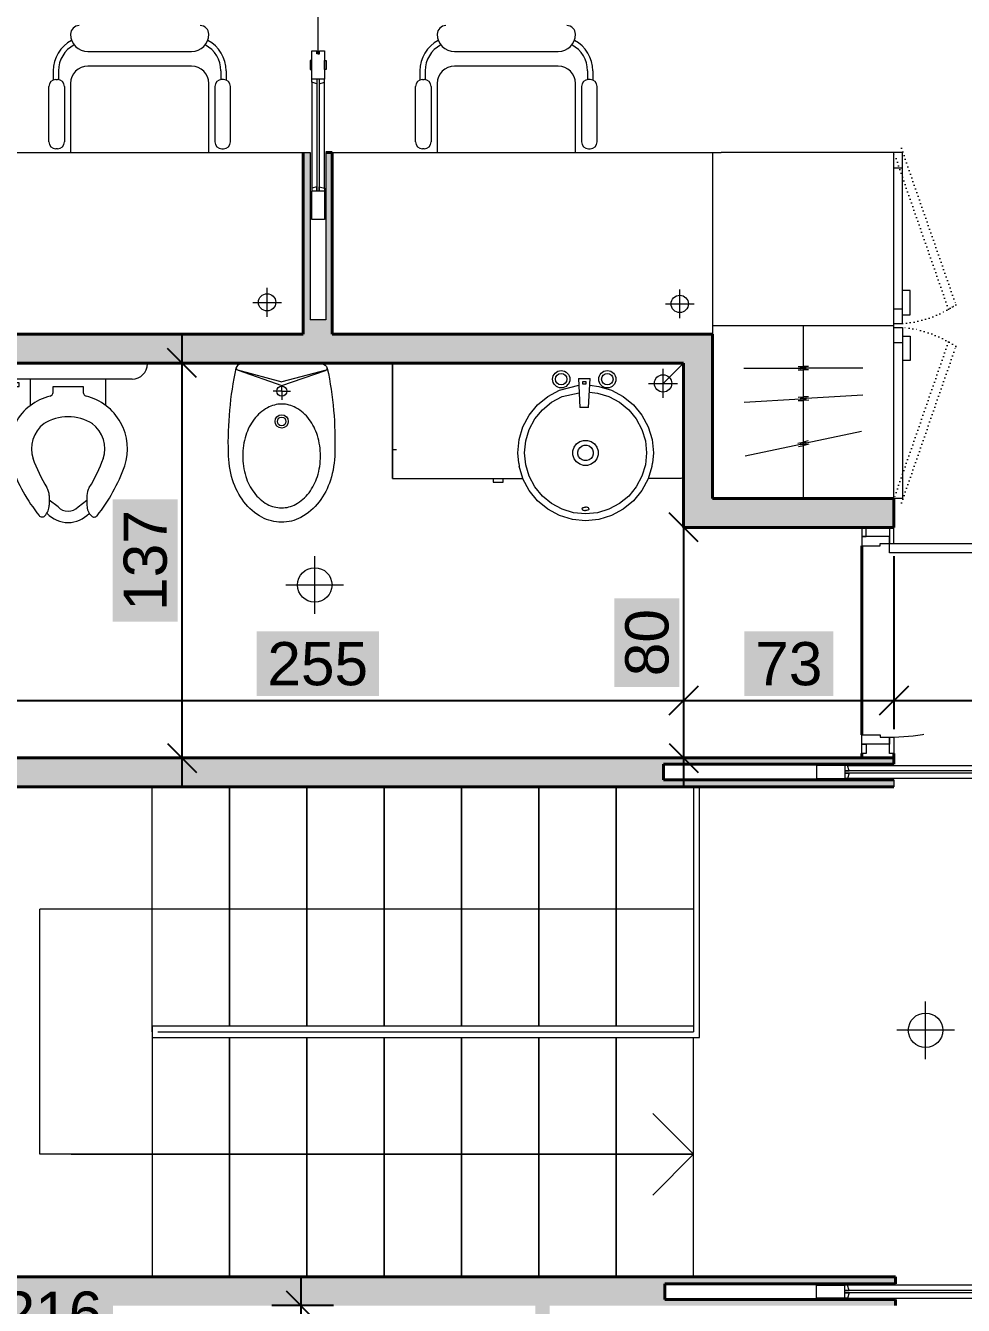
# Model space of a CAD drawing. Header units: inches. Extents: x 4350 to 28384, y -6772 to 993.
# Drawn here: x 24450.9 to 24776.4, y -3611.4 to -3167.4 of the extents above; entities that cross this region are included whole.
import ezdxf

# ---------------------------------------------------------------- set-up
doc = ezdxf.new("R2010")
doc.units = ezdxf.units.IN
doc.header["$MEASUREMENT"] = 0
for name, pattern in [('ACAD_ISO03W100', [30, 12, -18]), ('ACAD_ISO07W100', [3, 0, -3]), ('DOT2', [0.125, 0, -0.125]), ('TRATTEGGIATA2', [9.525, 6.35, -3.175])]:
    doc.linetypes.add(name, pattern=pattern)
for name, color, linetype, lineweight in [('ARREDAMENTO', 2, 'Continuous', 18), ('INFISSI', 4, 'Continuous', 18), ('MURATURA_section_wall', 7, 'Continuous', 40), ('QUOTE', 3, 'Continuous', 9)]:
    doc.layers.add(name, color=color, linetype=linetype, lineweight=lineweight)
doc.styles.add('ARCH', font='txt')
doc.styles.get("Standard").update_dxf_attribs({"font": 'arial.ttf'})
doc.dimstyles.new('ook', dxfattribs={"dimtxt": 15, "dimasz": 10, "dimexe": 10, "dimexo": 10, "dimgap": 5, "dimtad": 1, "dimtoh": 1, "dimdec": 0, "dimzin": 0, "dimdsep": 46, "dimtxsty": 'Standard', "dimblk": 'OBLIQUE', "dimcen": 0.09, "dimdle": 10, "dimadec": 0, "dimazin": 0, "dimtfac": 1, "dimtdec": 0, "dimtofl": 0, "dimtmove": 0, "dimatfit": 3, "dimldrblk": 'OBLIQUE', "dimfxl": 1, "dimtfill": 2, "dimtfillclr": 1, "dimtolj": 1, "dimtzin": 0, "dimarcsym": 0})

# ---------------------------------------------------------------- blocks, each defined once
blk = doc.blocks.new('15PTOI06')
for p, q in [((8, 8.5), (8, -8.5)), ((11.5, 5), (8, 5)), ((9, 2), (9.765178, 2)), ((9, -2), (9, 2)), ((23.431562, 2.5), (24.727861, 2.5)), ((24.931034, 1.327586), (24.062054, 2.5)), ((24.931034, -1.327586), (24.062054, -2.5)), ((9.765178, -2), (9, -2)), ((23.431562, -2.5), (24.690476, -2.5)), ((11.5, -5), (8, -5)), ((9, -6.5), (8.5, -6.5)), ((8.5, -6.5), (8.5, -8)), ((9, -8.5), (9, -6.5)), ((8.5, -8), (8, -8)), ((8, -8.5), (9, -8.5))]:
    blk.add_line(p, q)
for centre, radius, start, end in [((6, 8.5), 2, 0, 90), ((17.25, 0.65), 7.210062, 71.816347, 166.116636), ((12, -13.75), 22.534695, 51.265418, 70.559965), ((17.25, 0.65), 4.210062, 71.816347, 142.891702), ((12, -13.75), 19.534695, 57.937508, 70.559965), ((25.787408, 3.438228), 0.5, 314.939898, 51.265418), ((9.765178, 2.5), 0.5, 270, 346.116636), ((19.118098, 0), 6.118098, 147.797266, 212.202734), ((23.431562, 4.5), 2, 237.937508, 270), ((24.727861, 4.5), 2, 270, 314.939898), ((23.166667, 0), 3.833333, 313.602819, 46.397181), ((23.666667, 0), 1.833333, 313.602819, 46.397181), ((9.765178, -2.5), 0.5, 13.883364, 90), ((17.25, -0.65), 7.210062, 193.883364, 288.183653), ((17.25, -0.65), 4.210062, 217.108298, 288.183653), ((12, 13.75), 19.534695, 289.440035, 302.062492), ((23.431562, -4.5), 2, 90, 122.062492), ((24.690476, -4.5), 2, 44.162471, 90), ((25.766527, -3.454957), 0.5, 308.665009, 44.162471), ((12, 13.75), 22.534695, 289.440035, 308.665009), ((6, -8.5), 2, 270, 0)]:
    blk.add_arc(centre, radius, start, end)
at = {"style": 'ARCH'}
for tag, p, flags in [('ITEM', (0, -19.5), 3), ('ROOM_NUMBER', (0, -28.5), 1)]:
    blk.add_attdef(tag, p, '', height=6, dxfattribs=dict(at, flags=flags))
blk = doc.blocks.new('bidet')
at = {"layer": 'ARREDAMENTO'}
for p, q in [((18891.87, 11670.97), (18889.88, 11673.21)), ((18891.87, 11670.97), (18894.11, 11672.96)), ((18907.96, 11675.67), (18893.13, 11669.55)), ((18908.24, 11675.74), (18893.98, 11668.6)), ((18885.23, 11655.26), (18893.98, 11668.6)), ((18893.13, 11669.55), (18885.34, 11655.54)), ((18891.87, 11670.97), (18889.63, 11668.98)), ((18891.87, 11670.97), (18893.13, 11669.55))]:
    blk.add_line(p, q, dxfattribs=at)
for points in [[(18908.52, 11673.07), (18887.85, 11654.67, -0.353669), (18885.34, 11654.55, -0.060433), (18863.9, 11674.65, -0.07695), (18858.68, 11682.73, -0.086815), (18856.59, 11691.01, -0.105749), (18857.72, 11699.18, -0.125559), (18861.62, 11704.96, -0.125559), (18867.81, 11708.16, -0.105749), (18876.05, 11708.33, -0.086815), (18884.04, 11705.3, -0.07695), (18891.46, 11699.18, -0.060433), (18908.93, 11675.55, -0.353669)], [(18887, 11696.75, 0.075445), (18881.47, 11701.34, 0.085783), (18875.58, 11703.63, 0.10607), (18869.49, 11703.56, 0.126822), (18864.94, 11701.22, 0.126822), (18862.09, 11696.98, 0.10607), (18861.32, 11690.94, 0.085783), (18862.91, 11684.82, 0.075445), (18866.83, 11678.8, 0.075445), (18872.35, 11674.22, 0.085783), (18878.24, 11671.92, 0.10607), (18884.33, 11671.99, 0.126822), (18888.88, 11674.33, 0.126822), (18891.73, 11678.58, 0.10607), (18892.5, 11684.62, 0.085783), (18890.91, 11690.74, 0.075445)]]:
    blk.add_lwpolyline(points, format="xyb", close=True, dxfattribs=at)
for centre, radius in [((18884.89, 11678.81), 2.3), ((18884.89, 11678.81), 1.5), ((18891.87, 11670.97), 1.75)]:
    blk.add_circle(centre, radius, dxfattribs=at)
for centre, start, end in [((18908.34, 11674.75), 53.2036, 112.5022), ((18886.21, 11655.05), 150.8397, 210.1383)]:
    blk.add_arc(centre, 1, start, end, dxfattribs=at)
at = {"layer": 'ARREDAMENTO', "flags": 9}
blk.add_attdef('COPYRIGHT', (18899.52, 11662.38), '', height=0.0001, rotation=131.6709, dxfattribs=at)
blk = doc.blocks.new('_Oblique')
at = {"color": 0, "linetype": 'ByBlock', "lineweight": -2}
blk.add_line((-0.5, -0.5), (0.5, 0.5), dxfattribs=at)
blk = doc.blocks.new('*D59')
at = {"layer": 'Defpoints', "color": 0, "transparency": 16777216}
for p in [(24505.14, -3284.47), (24505.14, -3421.47), (24505.14, -3421.47)]:
    blk.add_point(p, dxfattribs=at)
at = {"layer": 'QUOTE', "color": 0, "lineweight": -2, "transparency": 16777216}
blk.add_line((24505.14, -3274.47), (24505.14, -3431.47), dxfattribs=at)
at = {"layer": 'QUOTE', "color": 0, "lineweight": -2, "transparency": 16777216, "xscale": 10, "yscale": 10, "zscale": 10}
for p, rotation in [((24505.14, -3284.47), 90), ((24505.14, -3421.47), 270)]:
    blk.add_blockref('_Oblique', p, dxfattribs=dict(at, rotation=rotation))
at = {"layer": 'QUOTE', "color": 0, "transparency": 16777216, "insert": (24492.48, -3352.97), "char_height": 15, "attachment_point": 5, "rotation": 90, "bg_fill": 1, "box_fill_scale": 1.25, "bg_fill_color": 1, "bg_fill_transparency": 0}
blk.add_mtext('\\A1;137', dxfattribs=at)
blk = doc.blocks.new('*D60')
at = {"layer": 'Defpoints', "color": 0, "transparency": 16777216}
for p in [(24679.25, -3341.47), (24679.25, -3421.47), (24679.25, -3421.47)]:
    blk.add_point(p, dxfattribs=at)
at = {"layer": 'QUOTE', "color": 0, "lineweight": -2, "transparency": 16777216}
for p, q in [((24679.25, -3331.47), (24679.25, -3431.47)), ((24689.25, -3341.47), (24689.25, -3341.47)), ((24689.25, -3421.47), (24689.25, -3421.47))]:
    blk.add_line(p, q, dxfattribs=at)
at = {"layer": 'QUOTE', "color": 0, "lineweight": -2, "transparency": 16777216, "xscale": 10, "yscale": 10, "zscale": 10}
for p, rotation in [((24679.25, -3341.47), 90), ((24679.25, -3421.47), 270)]:
    blk.add_blockref('_Oblique', p, dxfattribs=dict(at, rotation=rotation))
at = {"layer": 'QUOTE', "color": 0, "transparency": 16777216, "insert": (24666.59, -3381.47), "char_height": 15, "attachment_point": 5, "rotation": 90, "bg_fill": 1, "box_fill_scale": 1.25, "bg_fill_color": 1, "bg_fill_transparency": 0}
blk.add_mtext('\\A1;80', dxfattribs=at)
blk = doc.blocks.new('*D61')
at = {"layer": 'Defpoints', "color": 0, "transparency": 16777216}
for p in [(24679.25, -3336.47), (24425.25, -3341.47), (24679.25, -3401.53)]:
    blk.add_point(p, dxfattribs=at)
at = {"layer": 'QUOTE', "color": 0, "lineweight": -2, "transparency": 16777216}
for p, q in [((24679.25, -3346.47), (24679.25, -3411.53)), ((24425.25, -3351.47), (24425.25, -3411.53)), ((24415.25, -3401.53), (24689.25, -3401.53))]:
    blk.add_line(p, q, dxfattribs=at)
at = {"layer": 'QUOTE', "color": 0, "lineweight": -2, "transparency": 16777216, "xscale": 10, "yscale": 10, "zscale": 10, "rotation": 180}
blk.add_blockref('_Oblique', (24425.25, -3401.53), dxfattribs=at)
at = {"layer": 'QUOTE', "color": 0, "lineweight": -2, "transparency": 16777216, "xscale": 10, "yscale": 10, "zscale": 10}
blk.add_blockref('_Oblique', (24679.25, -3401.53), dxfattribs=at)
at = {"layer": 'QUOTE', "color": 0, "transparency": 16777216, "insert": (24552.25, -3388.87), "char_height": 15, "attachment_point": 5, "bg_fill": 1, "box_fill_scale": 1.25, "bg_fill_color": 1, "bg_fill_transparency": 0}
blk.add_mtext('\\A1;255', dxfattribs=at)
blk = doc.blocks.new('*D44')
at = {"layer": 'Defpoints', "color": 0, "transparency": 16777216}
for p in [(24752.25, -3341.47), (24679.25, -3401.53), (24752.25, -3401.53)]:
    blk.add_point(p, dxfattribs=at)
at = {"layer": 'QUOTE', "color": 0, "lineweight": -2, "transparency": 16777216}
for p, q in [((24752.25, -3351.47), (24752.25, -3411.53)), ((24669.25, -3401.53), (24762.25, -3401.53))]:
    blk.add_line(p, q, dxfattribs=at)
at = {"layer": 'QUOTE', "color": 0, "lineweight": -2, "transparency": 16777216, "xscale": 10, "yscale": 10, "zscale": 10, "rotation": 180}
blk.add_blockref('_Oblique', (24679.25, -3401.53), dxfattribs=at)
at = {"layer": 'QUOTE', "color": 0, "lineweight": -2, "transparency": 16777216, "xscale": 10, "yscale": 10, "zscale": 10}
blk.add_blockref('_Oblique', (24752.25, -3401.53), dxfattribs=at)
at = {"layer": 'QUOTE', "color": 0, "transparency": 16777216, "insert": (24715.75, -3388.87), "char_height": 15, "attachment_point": 5, "bg_fill": 1, "box_fill_scale": 1.25, "bg_fill_color": 1, "bg_fill_transparency": 0}
blk.add_mtext('\\A1;73', dxfattribs=at)
blk = doc.blocks.new('*D46')
at = {"layer": 'Defpoints', "color": 0, "transparency": 16777216}
for p in [(24852.76, -3080.71), (24752.25, -3401.53), (24852.76, -3401.53)]:
    blk.add_point(p, dxfattribs=at)
at = {"layer": 'QUOTE', "color": 0, "lineweight": -2, "transparency": 16777216}
for p, q in [((24852.76, -3090.71), (24852.76, -3411.53)), ((24742.25, -3401.53), (24862.76, -3401.53))]:
    blk.add_line(p, q, dxfattribs=at)
at = {"layer": 'QUOTE', "color": 0, "lineweight": -2, "transparency": 16777216, "xscale": 10, "yscale": 10, "zscale": 10, "rotation": 180}
blk.add_blockref('_Oblique', (24752.25, -3401.53), dxfattribs=at)
at = {"layer": 'QUOTE', "color": 0, "lineweight": -2, "transparency": 16777216, "xscale": 10, "yscale": 10, "zscale": 10}
blk.add_blockref('_Oblique', (24852.76, -3401.53), dxfattribs=at)
at = {"layer": 'QUOTE', "color": 0, "transparency": 16777216, "insert": (24802.51, -3388.87), "char_height": 15, "attachment_point": 5, "bg_fill": 1, "box_fill_scale": 1.25, "bg_fill_color": 1, "bg_fill_transparency": 0}
blk.add_mtext('\\A1;100', dxfattribs=at)
blk = doc.blocks.new('*D66')
at = {"layer": 'Defpoints', "color": 0, "transparency": 16777216}
for p in [(24567.76, -3611.47), (24546.36, -3952), (24567.76, -3952)]:
    blk.add_point(p, dxfattribs=at)
at = {"layer": 'QUOTE', "color": 0, "lineweight": -2, "transparency": 16777216}
for p, q in [((24546.36, -3601.47), (24546.36, -3962)), ((24557.76, -3611.47), (24536.36, -3611.47)), ((24557.76, -3952), (24536.36, -3952))]:
    blk.add_line(p, q, dxfattribs=at)
at = {"layer": 'QUOTE', "color": 0, "lineweight": -2, "transparency": 16777216, "xscale": 10, "yscale": 10, "zscale": 10}
for p, rotation in [((24546.36, -3611.47), 90), ((24546.36, -3952), 270)]:
    blk.add_blockref('_Oblique', p, dxfattribs=dict(at, rotation=rotation))
at = {"layer": 'QUOTE', "color": 0, "transparency": 16777216, "insert": (24533.69, -3781.74), "char_height": 15, "attachment_point": 5, "rotation": 90, "bg_fill": 1, "box_fill_scale": 1.25, "bg_fill_color": 1, "bg_fill_transparency": 0}
blk.add_mtext('\\A1;341', dxfattribs=at)
blk = doc.blocks.new('*D67')
at = {"layer": 'Defpoints', "color": 0, "transparency": 16777216}
for p in [(24352.25, -3611.47), (24567.76, -3611.47), (24352.25, -3626.85)]:
    blk.add_point(p, dxfattribs=at)
at = {"layer": 'QUOTE', "color": 0, "lineweight": -2, "transparency": 16777216}
for p, q in [((24352.25, -3621.47), (24352.25, -3636.85)), ((24567.76, -3621.47), (24567.76, -3636.85)), ((24577.76, -3626.85), (24342.25, -3626.85))]:
    blk.add_line(p, q, dxfattribs=at)
at = {"layer": 'QUOTE', "color": 0, "lineweight": -2, "transparency": 16777216, "xscale": 10, "yscale": 10, "zscale": 10, "rotation": 180}
blk.add_blockref('_Oblique', (24352.25, -3626.85), dxfattribs=at)
at = {"layer": 'QUOTE', "color": 0, "lineweight": -2, "transparency": 16777216, "xscale": 10, "yscale": 10, "zscale": 10}
blk.add_blockref('_Oblique', (24567.76, -3626.85), dxfattribs=at)
at = {"layer": 'QUOTE', "color": 0, "transparency": 16777216, "insert": (24460.01, -3614.19), "char_height": 15, "attachment_point": 5, "bg_fill": 1, "box_fill_scale": 1.25, "bg_fill_color": 1, "bg_fill_transparency": 0}
blk.add_mtext('\\A1;216', dxfattribs=at)

msp = doc.modelspace()

# ---------------------------------------------------------------- hatches: boundary and pattern name
at = {"layer": 'MURATURA_section_wall'}
h = msp.add_hatch(color=256, dxfattribs=at)
h.dxf.hatch_style = 1
h.paths.add_polyline_path([(24425.25, -3284.47), (24679.25, -3284.47), (24679.25, -3331.47), (24679.25, -3341.47), (24752.25, -3341.47), (24752.25, -3331.47), (24689.25, -3331.47), (24689.25, -3274.47), (24571.98, -3274.47), (24557.25, -3274.47), (24557.25, -3211.47), (24555.06, -3211.47), (24555.06, -3269.45), (24549.59, -3269.45), (24549.59, -3211.47), (24547.25, -3211.47), (24547.25, -3274.47), (24415.25, -3274.47), (24415.25, -3331.47), (24412.25, -3331.47), (24355.25, -3331.47), (24352.25, -3331.47), (24352.25, -3341.47), (24415.25, -3341.47), (24425.25, -3341.47)])
h = msp.add_hatch(color=256, dxfattribs=at)
h.dxf.hatch_style = 1
h.paths.add_polyline_path([(24752.25, -3429.08), (24672.25, -3429.08), (24672.25, -3423.6), (24752.25, -3423.6), (24752.25, -3421.47), (24352.25, -3421.47), (24352.25, -3423.6), (24432.25, -3423.6), (24432.25, -3429.08), (24352.25, -3429.08), (24352.25, -3431.47), (24431.74, -3431.47), (24752.25, -3431.47)])
h = msp.add_hatch(color=256, dxfattribs=at)
h.dxf.hatch_style = 1
h.paths.add_polyline_path([(24672.76, -3603.86), (24752.76, -3603.86), (24752.76, -3601.47), (24672.76, -3601.47), (24631.01, -3601.47), (24629, -3601.47), (24572.76, -3601.47), (24567.76, -3601.47), (24352.25, -3601.47), (24352.25, -3603.86), (24432.25, -3603.86), (24432.25, -3609.33), (24352.25, -3609.33), (24352.25, -3611.47), (24627.76, -3611.47), (24627.76, -3952), (24632.76, -3952), (24632.76, -3611.47), (24752.76, -3611.47), (24752.76, -3609.33), (24672.76, -3609.33)])

# ---------------------------------------------------------------- linework, layer by layer
at = {"layer": 'ARREDAMENTO'}
for p, q in [((24514.46, -3170.4), (24514.46, -3170.4)), ((24641.72, -3170.4), (24641.72, -3170.4)), ((24472.46, -3176.4), (24508.46, -3176.4)), ((24599.72, -3176.4), (24635.72, -3176.4)), ((24460.46, -3183.13), (24460.46, -3186.3)), ((24462.26, -3183.13), (24462.26, -3186.16)), ((24508.46, -3181.47), (24472.46, -3181.47)), ((24518.66, -3183.13), (24518.66, -3186.16)), ((24520.46, -3183.13), (24520.46, -3186.3)), ((24587.72, -3183.13), (24587.72, -3186.3)), ((24589.52, -3183.13), (24589.52, -3186.16)), ((24635.72, -3181.47), (24599.72, -3181.47)), ((24645.92, -3183.13), (24645.92, -3186.16)), ((24647.72, -3183.13), (24647.72, -3186.3)), ((24461.34, -3186.13), (24461.94, -3186.13)), ((24466.46, -3187.47), (24466.46, -3211.47)), ((24514.46, -3211.47), (24514.46, -3187.47)), ((24519.58, -3186.13), (24518.98, -3186.13)), ((24588.6, -3186.13), (24589.2, -3186.13)), ((24593.72, -3187.47), (24593.72, -3211.47)), ((24641.72, -3211.47), (24641.72, -3187.47)), ((24646.83, -3186.13), (24646.23, -3186.13)), ((24458.94, -3207.73), (24458.94, -3188.53)), ((24464.34, -3188.53), (24464.34, -3207.73)), ((24516.58, -3188.53), (24516.58, -3207.73)), ((24521.98, -3207.73), (24521.98, -3188.53)), ((24586.2, -3207.73), (24586.2, -3188.53)), ((24591.6, -3188.53), (24591.6, -3207.73)), ((24643.83, -3188.53), (24643.83, -3207.73)), ((24649.23, -3207.73), (24649.23, -3188.53)), ((24412.25, -3211.47), (24547.25, -3211.47)), ((24461.94, -3210.13), (24461.34, -3210.13)), ((24518.98, -3210.13), (24519.58, -3210.13)), ((24557.25, -3211.47), (24692.25, -3211.47)), ((24589.2, -3210.13), (24588.6, -3210.13)), ((24646.23, -3210.13), (24646.83, -3210.13)), ((24689.25, -3211.47), (24689.25, -3331.47)), ((24752.25, -3211.47), (24692.25, -3211.47)), ((24752.25, -3331.47), (24752.25, -3211.47)), ((24752.25, -3331.47), (24752.25, -3211.47)), ((24755.25, -3211.47), (24752.25, -3211.47)), ((24755.23, -3270.77), (24755.25, -3211.47)), ((24752.25, -3216.71), (24755.25, -3216.71)), ((24534.69, -3268.41), (24534.69, -3258.41)), ((24677.91, -3268.94), (24677.91, -3258.94)), ((24757.92, -3259.33), (24755.24, -3259.33)), ((24757.92, -3267.79), (24757.92, -3259.33)), ((24529.69, -3263.41), (24537.69, -3263.41)), ((24537.69, -3263.41), (24539.69, -3263.41)), ((24672.91, -3263.94), (24680.91, -3263.94)), ((24680.91, -3263.94), (24682.91, -3263.94)), ((24752.23, -3265.61), (24755.23, -3265.61)), ((24689.25, -3271.47), (24752.25, -3271.47)), ((24720.75, -3271.47), (24720.75, -3331.47)), ((24752.23, -3270.77), (24755.23, -3270.77)), ((24752.23, -3272.16), (24755.23, -3272.16)), ((24755.23, -3267.79), (24757.92, -3267.79)), ((24755.23, -3272.16), (24755.25, -3331.47)), ((24755.23, -3275.15), (24757.92, -3275.14)), ((24757.92, -3275.14), (24757.92, -3283.6)), ((24752.23, -3277.32), (24755.23, -3277.32)), ((24578.22, -3324.47), (24578.22, -3284.47)), ((24578.22, -3313.31), (24578.22, -3284.47)), ((24578.22, -3284.47), (24578.22, -3324.47)), ((24672.11, -3291.53), (24679.25, -3284.47)), ((24757.92, -3283.6), (24755.24, -3283.6)), ((24642.76, -3289.84), (24646.76, -3289.84)), ((24642.76, -3289.84), (24643.26, -3299.84)), ((24646.26, -3299.84), (24646.76, -3289.84)), ((24672.11, -3296.53), (24672.11, -3286.53)), ((24700.17, -3286.22), (24719.78, -3286.22)), ((24718.99, -3285.64), (24720.81, -3285.64)), ((24718.99, -3286.81), (24720.81, -3286.81)), ((24720.81, -3286.03), (24719.98, -3286.03)), ((24720.81, -3286.42), (24719.98, -3286.42)), ((24722.63, -3285.64), (24720.81, -3285.64)), ((24720.81, -3286.03), (24721.64, -3286.03)), ((24720.81, -3286.42), (24721.64, -3286.42)), ((24722.63, -3286.81), (24720.81, -3286.81)), ((24741.44, -3286.22), (24721.83, -3286.22)), ((24632.14, -3296.08), (24636.2, -3293.91)), ((24636.2, -3293.91), (24642.88, -3292.18)), ((24646.65, -3292.19), (24649.8, -3292.57)), ((24649.8, -3292.57), (24654.21, -3293.91)), ((24654.21, -3293.91), (24658.28, -3296.08)), ((24667.11, -3291.53), (24675.11, -3291.53)), ((24675.11, -3291.53), (24677.11, -3291.53)), ((24628.57, -3299.01), (24632.14, -3296.08)), ((24630.23, -3300.67), (24633.44, -3298.04)), ((24633.44, -3298.04), (24637.1, -3296.08)), ((24637.1, -3296.08), (24643.01, -3294.78)), ((24646.53, -3294.53), (24649.34, -3294.87)), ((24649.34, -3294.87), (24653.31, -3296.08)), ((24653.31, -3296.08), (24656.97, -3298.04)), ((24656.97, -3298.04), (24660.18, -3300.67)), ((24658.28, -3296.08), (24661.85, -3299.01)), ((24700.21, -3297.99), (24719.79, -3296.89)), ((24718.96, -3296.35), (24720.77, -3296.25)), ((24719.02, -3297.52), (24720.84, -3297.42)), ((24720.8, -3296.64), (24719.97, -3296.69)), ((24720.82, -3297.03), (24719.99, -3297.07)), ((24722.59, -3296.14), (24720.77, -3296.25)), ((24720.8, -3296.64), (24721.62, -3296.59)), ((24720.82, -3297.03), (24721.65, -3296.98)), ((24722.66, -3297.32), (24720.84, -3297.42)), ((24741.41, -3295.67), (24721.83, -3296.78)), ((24623.47, -3306.64), (24625.64, -3302.57)), ((24625.64, -3302.57), (24628.57, -3299.01)), ((24627.6, -3303.88), (24630.23, -3300.67)), ((24646.26, -3299.84), (24643.26, -3299.84)), ((24660.18, -3300.67), (24662.81, -3303.88)), ((24661.85, -3299.01), (24664.77, -3302.57)), ((24664.77, -3302.57), (24666.95, -3306.64)), ((24622.13, -3311.05), (24623.47, -3306.64)), ((24624.44, -3311.51), (24625.64, -3307.54)), ((24625.64, -3307.54), (24627.6, -3303.88)), ((24662.81, -3303.88), (24664.77, -3307.54)), ((24664.77, -3307.54), (24665.98, -3311.51)), ((24666.95, -3306.64), (24668.28, -3311.05)), ((24621.68, -3315.64), (24622.13, -3311.05)), ((24624.03, -3315.64), (24624.44, -3311.51)), ((24642.09, -3312.52), (24643.2, -3311.71)), ((24643.2, -3311.71), (24644.52, -3311.29)), ((24644.52, -3311.29), (24645.9, -3311.29)), ((24645.9, -3311.29), (24647.21, -3311.71)), ((24647.21, -3311.71), (24648.33, -3312.52)), ((24665.98, -3311.51), (24666.38, -3315.64)), ((24668.28, -3311.05), (24668.74, -3315.64)), ((24718.91, -3312.25), (24720.69, -3311.87)), ((24722.47, -3311.5), (24720.69, -3311.87)), ((24720.77, -3312.26), (24721.58, -3312.09)), ((24740.99, -3308.19), (24721.81, -3312.24)), ((24578.55, -3314.47), (24579.55, -3314.47)), ((24622.03, -3319.17), (24621.68, -3315.64)), ((24624.44, -3319.78), (24624.03, -3315.64)), ((24640.85, -3314.95), (24641.28, -3313.64)), ((24640.85, -3316.33), (24640.85, -3314.95)), ((24641.28, -3317.65), (24640.85, -3316.33)), ((24641.28, -3313.64), (24642.09, -3312.52)), ((24642.53, -3315.22), (24642.8, -3314.42)), ((24642.53, -3316.07), (24642.53, -3315.22)), ((24642.8, -3316.87), (24642.53, -3316.07)), ((24642.8, -3314.42), (24643.29, -3313.73)), ((24643.29, -3313.73), (24643.98, -3313.23)), ((24643.98, -3313.23), (24644.78, -3312.97)), ((24644.78, -3312.97), (24645.63, -3312.97)), ((24645.63, -3312.97), (24646.44, -3313.23)), ((24646.44, -3313.23), (24647.12, -3313.73)), ((24647.12, -3313.73), (24647.62, -3314.42)), ((24647.62, -3314.42), (24647.88, -3315.22)), ((24647.88, -3316.07), (24647.62, -3316.87)), ((24647.88, -3315.22), (24647.88, -3316.07)), ((24648.33, -3312.52), (24649.14, -3313.64)), ((24649.14, -3313.64), (24649.56, -3314.95)), ((24649.56, -3316.33), (24649.14, -3317.65)), ((24649.56, -3314.95), (24649.56, -3316.33)), ((24666.38, -3315.64), (24665.98, -3319.78)), ((24668.74, -3315.64), (24668.39, -3319.17)), ((24700.62, -3316.71), (24719.81, -3312.66)), ((24719.15, -3313.4), (24720.93, -3313.02)), ((24720.77, -3312.26), (24719.96, -3312.43)), ((24720.85, -3312.64), (24720.04, -3312.81)), ((24720.85, -3312.64), (24721.66, -3312.47)), ((24722.71, -3312.65), (24720.93, -3313.02)), ((24622.03, -3319.17), (24622.03, -3319.17)), ((24622.03, -3319.17), (24622.13, -3320.23)), ((24623.41, -3324.47), (24622.13, -3320.23)), ((24625.64, -3323.75), (24624.44, -3319.78)), ((24642.09, -3318.76), (24641.28, -3317.65)), ((24643.2, -3319.57), (24642.09, -3318.76)), ((24643.29, -3317.56), (24642.8, -3316.87)), ((24644.52, -3320), (24643.2, -3319.57)), ((24643.98, -3318.05), (24643.29, -3317.56)), ((24644.78, -3318.32), (24643.98, -3318.05)), ((24645.9, -3320), (24644.52, -3320)), ((24645.63, -3318.32), (24644.78, -3318.32)), ((24646.44, -3318.05), (24645.63, -3318.32)), ((24647.21, -3319.57), (24645.9, -3320)), ((24647.12, -3317.56), (24646.44, -3318.05)), ((24647.62, -3316.87), (24647.12, -3317.56)), ((24648.33, -3318.76), (24647.21, -3319.57)), ((24649.14, -3317.65), (24648.33, -3318.76)), ((24665.98, -3319.78), (24664.77, -3323.75)), ((24667, -3324.47), (24668.28, -3320.23)), ((24668.28, -3320.23), (24668.39, -3319.17)), ((24578.22, -3324.47), (24623.41, -3324.47)), ((24578.22, -3324.47), (24623.41, -3324.47)), ((24583.08, -3324.47), (24623.41, -3324.47)), ((24613.1, -3324.47), (24613.1, -3325.76)), ((24616.63, -3325.76), (24616.63, -3324.47)), ((24623.47, -3324.65), (24623.41, -3324.47)), ((24625.64, -3328.72), (24623.47, -3324.65)), ((24627.6, -3327.41), (24625.64, -3323.75)), ((24664.77, -3323.75), (24662.81, -3327.41)), ((24666.95, -3324.65), (24664.77, -3328.72)), ((24678.23, -3324.47), (24667, -3324.47)), ((24677, -3324.47), (24676.95, -3324.65)), ((24678.63, -3324.36), (24678.23, -3324.47)), ((24678.96, -3324.06), (24678.63, -3324.36)), ((24679.18, -3323.59), (24678.96, -3324.06)), ((24679.25, -3323.06), (24679.18, -3323.59)), ((24613.1, -3325.76), (24616.63, -3325.76)), ((24628.57, -3332.28), (24625.64, -3328.72)), ((24630.23, -3330.62), (24627.6, -3327.41)), ((24662.81, -3327.41), (24660.18, -3330.62)), ((24664.77, -3328.72), (24661.85, -3332.28)), ((24632.14, -3335.21), (24628.57, -3332.28)), ((24633.44, -3333.25), (24630.23, -3330.62)), ((24637.1, -3335.21), (24633.44, -3333.25)), ((24656.97, -3333.25), (24653.31, -3335.21)), ((24660.18, -3330.62), (24656.97, -3333.25)), ((24661.85, -3332.28), (24658.28, -3335.21)), ((24636.2, -3337.38), (24632.14, -3335.21)), ((24640.62, -3338.72), (24636.2, -3337.38)), ((24641.08, -3336.41), (24637.1, -3335.21)), ((24645.21, -3339.17), (24640.62, -3338.72)), ((24645.21, -3336.82), (24641.08, -3336.41)), ((24644.03, -3335.06), (24644.08, -3334.88)), ((24644.03, -3335.06), (24644.08, -3335.23)), ((24644.08, -3334.88), (24644.2, -3334.75)), ((24644.08, -3335.23), (24644.2, -3335.36)), ((24644.2, -3334.75), (24644.38, -3334.64)), ((24644.2, -3335.36), (24644.38, -3335.47)), ((24644.38, -3334.64), (24644.58, -3334.56)), ((24644.38, -3335.47), (24644.58, -3335.55)), ((24644.58, -3334.56), (24644.84, -3334.5)), ((24644.58, -3335.55), (24644.84, -3335.61)), ((24644.84, -3334.5), (24645.21, -3334.47)), ((24644.84, -3335.61), (24645.21, -3335.64)), ((24645.57, -3334.5), (24645.21, -3334.47)), ((24645.57, -3335.61), (24645.21, -3335.64)), ((24649.34, -3336.41), (24645.21, -3336.82)), ((24649.8, -3338.72), (24645.21, -3339.17)), ((24645.83, -3334.56), (24645.57, -3334.5)), ((24645.83, -3335.55), (24645.57, -3335.61)), ((24646.04, -3334.64), (24645.83, -3334.56)), ((24646.04, -3335.47), (24645.83, -3335.55)), ((24646.21, -3334.75), (24646.04, -3334.64)), ((24646.21, -3335.36), (24646.04, -3335.47)), ((24646.33, -3334.88), (24646.21, -3334.75)), ((24646.33, -3335.23), (24646.21, -3335.36)), ((24646.38, -3335.06), (24646.33, -3334.88)), ((24646.38, -3335.06), (24646.33, -3335.23)), ((24653.31, -3335.21), (24649.34, -3336.41)), ((24654.21, -3337.38), (24649.8, -3338.72)), ((24658.28, -3335.21), (24654.21, -3337.38)), ((24551.21, -3371.46), (24551.21, -3351.46)), ((24541.21, -3361.46), (24557.21, -3361.46)), ((24557.21, -3361.46), (24561.21, -3361.46)), ((24763.23, -3525.96), (24763.23, -3505.96)), ((24757.23, -3515.96), (24753.23, -3515.96)), ((24773.23, -3515.96), (24757.23, -3515.96)), ((24752.76, -3601.47), (24744.26, -3601.47))]:
    msp.add_line(p, q, dxfattribs=at)
at = {"layer": 'ARREDAMENTO', "linetype": 'ACAD_ISO07W100'}
for p, q in [((24754.85, -3209.97), (24752.25, -3211.47)), ((24755.25, -3331.47), (24752.57, -3330.53))]:
    msp.add_line(p, q, dxfattribs=at)
at = {"layer": 'ARREDAMENTO', "linetype": 'DOT2', "ltscale": 10}
for p, q in [((24754.85, -3209.97), (24773.77, -3264.33)), ((24771.17, -3265.83), (24752.25, -3211.47)), ((24773.77, -3264.33), (24771.17, -3265.83)), ((24771.17, -3277.11), (24752.25, -3331.47)), ((24754.85, -3332.97), (24773.77, -3278.61)), ((24773.77, -3278.61), (24771.17, -3277.11))]:
    msp.add_line(p, q, dxfattribs=at)
at = {"layer": 'ARREDAMENTO', "linetype": 'ByBlock'}
msp.add_line((24755.25, -3331.47), (24752.25, -3331.47), dxfattribs=at)
at = {"layer": 'ARREDAMENTO'}
msp.add_lwpolyline([(24644.26, -3291.84), (24644.26, -3290.84), (24645.26, -3290.84), (24645.26, -3291.84)], close=True, dxfattribs=at)
for centre, radius in [((24534.69, -3263.41), 3), ((24677.91, -3263.94), 3), ((24636.76, -3290.08), 3), ((24636.76, -3290.08), 2), ((24652.76, -3290.08), 3), ((24652.76, -3290.08), 2), ((24672.11, -3291.53), 3), ((24551.21, -3361.46), 6), ((24763.23, -3515.96), 6)]:
    msp.add_circle(centre, radius, dxfattribs=at)
for centre, radius, start, end in [((24469.46, -3170.4), 3, 90, 180), ((24511.46, -3170.4), 3, 0, 90), ((24596.72, -3170.4), 3, 90, 180), ((24638.72, -3170.4), 3, 0, 90), ((24472.46, -3183.13), 12, 117.8806, 180), ((24472.46, -3183.13), 10.2, 117.6195, 180), ((24472.46, -3170.4), 6, 180, 270), ((24508.46, -3170.4), 6, 270, 0), ((24508.46, -3183.13), 10.2, 0, 62.3805), ((24508.46, -3183.13), 12, 0, 62.1194), ((24599.72, -3183.13), 12, 117.8806, 180), ((24599.72, -3183.13), 10.2, 117.6195, 180), ((24599.72, -3170.4), 6, 180, 270), ((24635.72, -3170.4), 6, 270, 0), ((24635.72, -3183.13), 10.2, 0, 62.3805), ((24635.72, -3183.13), 12, 0, 62.1194), ((24472.46, -3187.47), 6, 90, 180), ((24508.46, -3187.47), 6, 0, 90), ((24599.72, -3187.47), 6, 90, 180), ((24635.72, -3187.47), 6, 0, 90), ((24461.34, -3188.53), 2.4, 90, 180), ((24461.94, -3188.53), 2.4, 0, 90), ((24518.98, -3188.53), 2.4, 90, 180), ((24519.58, -3188.53), 2.4, 0, 90), ((24588.6, -3188.53), 2.4, 90, 180), ((24589.2, -3188.53), 2.4, 0, 90), ((24646.23, -3188.53), 2.4, 90, 180), ((24646.83, -3188.53), 2.4, 0, 90), ((24461.34, -3207.73), 2.4, 180, 270), ((24461.94, -3207.73), 2.4, 270, 0), ((24518.98, -3207.73), 2.4, 180, 270), ((24519.58, -3207.73), 2.4, 270, 0), ((24588.6, -3207.73), 2.4, 180, 270), ((24589.2, -3207.73), 2.4, 270, 0), ((24646.23, -3207.73), 2.4, 180, 270), ((24646.83, -3207.73), 2.4, 270, 0), ((24719.98, -3286.22), 0.194, 90, 270), ((24720.81, -3286.22), 0.238, 54.8323, 125.1677), ((24720.81, -3286.22), 0.238, 234.8323, 305.1677), ((24721.64, -3286.22), 0.194, 270, 90), ((24719.98, -3296.88), 0.194, 93.2279, 273.2279), ((24720.81, -3296.83), 0.238, 58.0603, 128.3956), ((24720.81, -3296.83), 0.238, 238.0603, 308.3956), ((24721.63, -3296.79), 0.194, 273.2279, 93.2279), ((24721.62, -3312.28), 0.194, 281.919, 101.919), ((24720, -3312.62), 0.194, 101.919, 281.919), ((24720.81, -3312.45), 0.238, 66.7513, 137.0867), ((24720.81, -3312.45), 0.238, 246.7513, 317.0867)]:
    msp.add_arc(centre, radius, start, end, dxfattribs=at)
at = {"layer": 'ARREDAMENTO', "linetype": 'DOT2', "ltscale": 10}
for centre, start, end in [((24752.25, -3233.01), 274.5136, 304.5136), ((24752.25, -3309.93), 55.4864, 85.4864)]:
    msp.add_arc(centre, 37.88, start, end, dxfattribs=at)
at = {"layer": 'INFISSI', "linetype": 'TRATTEGGIATA2', "ltscale": 2}
msp.add_line((24552.39, -3177.17), (24552.39, -3108.79), dxfattribs=at)
at = {"layer": 'INFISSI'}
for p, q in [((24551.89, -3177.17), (24551.89, -3176.17)), ((24552.39, -3177.17), (24551.89, -3177.17)), ((24552.39, -3177.17), (24552.89, -3177.17)), ((24552.89, -3177.17), (24552.89, -3176.17)), ((24554.63, -3185.98), (24550.15, -3185.98)), ((24550.15, -3187), (24550.15, -3223.85)), ((24552, -3185.98), (24552, -3224.87)), ((24552.78, -3185.98), (24552.78, -3224.87)), ((24554.63, -3223.85), (24554.63, -3187)), ((24547.25, -3211.47), (24549.59, -3211.47)), ((24554.63, -3224.87), (24550.15, -3224.87)), ((24750.65, -3344.67), (24742.65, -3344.67)), ((24750.65, -3416.67), (24742.65, -3416.67)), ((24735.16, -3424.1), (24735.16, -3428.58)), ((24790.44, -3425.95), (24735.16, -3425.95)), ((24790.44, -3426.73), (24735.16, -3426.73)), ((24736.18, -3424.1), (24789.42, -3424.1)), ((24494.74, -3431.47), (24414.74, -3431.47)), ((24521.6, -3431.47), (24521.6, -3514.47)), ((24548.45, -3431.47), (24548.45, -3514.47)), ((24575.3, -3431.47), (24575.3, -3514.47)), ((24629, -3431.47), (24629, -3514.47)), ((24655.86, -3431.47), (24655.86, -3514.47)), ((24789.42, -3428.58), (24736.18, -3428.58)), ((24752.25, -3429.08), (24752.25, -3431.47)), ((24455.85, -3558.97), (24455.85, -3473.97)), ((24682.71, -3473.97), (24455.86, -3473.97)), ((24521.6, -3601.47), (24521.6, -3518.47)), ((24548.45, -3601.47), (24548.45, -3518.47)), ((24575.3, -3601.47), (24575.3, -3518.47)), ((24629, -3601.47), (24629, -3518.47)), ((24655.86, -3601.47), (24655.86, -3518.47)), ((24682.71, -3601.47), (24682.71, -3518.47)), ((24682.71, -3558.97), (24455.85, -3558.97)), ((24466.71, -3558.97), (24682.71, -3558.97)), ((24735.16, -3608.83), (24735.16, -3604.36)), ((24789.42, -3604.36), (24736.18, -3604.36)), ((24790.44, -3606.2), (24735.16, -3606.2)), ((24790.44, -3606.98), (24735.16, -3606.98)), ((24736.18, -3608.83), (24789.42, -3608.83))]:
    msp.add_line(p, q, dxfattribs=at)
at = {"layer": 'INFISSI', "linetype": 'ByBlock'}
for p, q in [((24549.59, -3211.47), (24549.59, -3269.45)), ((24555.06, -3211.47), (24555.06, -3269.45)), ((24555.06, -3269.45), (24549.59, -3269.45)), ((24684.71, -3518.47), (24684.71, -3431.47)), ((24682.71, -3514.47), (24494.74, -3514.47)), ((24494.74, -3514.47), (24494.74, -3516.47)), ((24494.74, -3516.47), (24494.74, -3518.47)), ((24494.74, -3518.47), (24682.71, -3518.47)), ((24496.74, -3516.47), (24682.71, -3516.47)), ((24682.71, -3518.47), (24684.71, -3518.47))]:
    msp.add_line(p, q, dxfattribs=at)
at = {"layer": 'INFISSI', "ltscale": 3}
for q in [(24668.57, -3544.83), (24668.57, -3573.11)]:
    msp.add_line((24682.71, -3558.97), q, dxfattribs=at)
at = {"layer": 'INFISSI'}
for points in [[(24550.15, -3185.98), (24550.15, -3176.17), (24551.89, -3176.17)], [(24552.89, -3176.17), (24554.63, -3176.17), (24554.63, -3185.98)], [(24552, -3185.98), (24552, -3187.55), (24550.15, -3187), (24550.15, -3185.98)], [(24552.78, -3185.98), (24552.78, -3187.55), (24554.63, -3187), (24554.63, -3185.98)], [(24552, -3224.87), (24552, -3223.3), (24550.15, -3223.85), (24550.15, -3224.87)], [(24552.78, -3224.87), (24552.78, -3223.3), (24554.63, -3223.85), (24554.63, -3224.87)], [(24554.63, -3224.87), (24554.63, -3234.69), (24550.15, -3234.69), (24550.15, -3224.87)], [(24735.16, -3424.1), (24725.35, -3424.1), (24725.35, -3428.58), (24735.16, -3428.58)], [(24735.16, -3425.95), (24736.73, -3425.95), (24736.18, -3424.1), (24735.16, -3424.1)], [(24735.16, -3426.73), (24736.73, -3426.73), (24736.18, -3428.58), (24735.16, -3428.58)], [(24494.74, -3516.47), (24494.74, -3431.47), (24521.6, -3431.47), (24521.6, -3514.47)], [(24521.6, -3514.47), (24521.6, -3431.47), (24548.45, -3431.47), (24548.45, -3514.47)], [(24548.45, -3514.47), (24548.45, -3431.47), (24575.3, -3431.47), (24575.3, -3514.47)], [(24575.3, -3514.47), (24575.3, -3431.47), (24602.15, -3431.47), (24602.15, -3514.47)], [(24602.15, -3514.47), (24602.15, -3431.47), (24629, -3431.47), (24629, -3514.47)], [(24629, -3514.47), (24629, -3431.47), (24655.86, -3431.47), (24655.86, -3514.47)], [(24655.86, -3514.47), (24655.86, -3431.47), (24682.71, -3431.47), (24682.71, -3516.47)], [(24494.74, -3516.47), (24494.74, -3601.47), (24521.6, -3601.47), (24521.6, -3518.47)], [(24521.6, -3518.47), (24521.6, -3601.47), (24548.45, -3601.47), (24548.45, -3518.47)], [(24548.45, -3518.47), (24548.45, -3601.47), (24575.3, -3601.47), (24575.3, -3518.47)], [(24575.3, -3518.47), (24575.3, -3601.47), (24602.15, -3601.47), (24602.15, -3518.47)], [(24602.15, -3518.47), (24602.15, -3601.47), (24629, -3601.47), (24629, -3518.47)], [(24629, -3518.47), (24629, -3601.47), (24655.86, -3601.47), (24655.86, -3518.47)], [(24655.86, -3518.47), (24655.86, -3601.47), (24682.71, -3601.47), (24682.71, -3518.47)], [(24735.16, -3608.83), (24725.35, -3608.83), (24725.35, -3604.36), (24735.16, -3604.36)], [(24735.16, -3606.2), (24736.73, -3606.2), (24736.18, -3604.36), (24735.16, -3604.36)], [(24735.16, -3606.98), (24736.73, -3606.98), (24736.18, -3608.83), (24735.16, -3608.83)]]:
    msp.add_lwpolyline(points, dxfattribs=at)
for points in [[(24549.6, -3182.59), (24550.15, -3182.59), (24550.15, -3179.56), (24549.6, -3179.56)], [(24555.18, -3182.59), (24554.63, -3182.59), (24554.63, -3179.56), (24555.18, -3179.56)], [(24741.05, -3344.67), (24742.65, -3344.67), (24742.65, -3341.47), (24741.05, -3341.47)], [(24750.65, -3347.07), (24752.25, -3347.07), (24752.25, -3341.47), (24750.65, -3341.47)], [(24741.05, -3347.87), (24747.45, -3347.87), (24747.45, -3347.07), (24750.65, -3347.07), (24750.65, -3344.67), (24741.05, -3344.67)], [(24750.65, -3347.07), (24817.85, -3347.07), (24817.85, -3350.27), (24750.65, -3350.27)], [(24741.05, -3413.47), (24747.45, -3413.47), (24747.45, -3414.27), (24750.65, -3414.27), (24750.65, -3416.67), (24741.05, -3416.67)], [(24750.65, -3414.27), (24752.25, -3414.27), (24752.25, -3419.87), (24750.65, -3419.87)], [(24741.05, -3416.67), (24742.65, -3416.67), (24742.65, -3419.87), (24741.05, -3419.87)]]:
    msp.add_lwpolyline(points, close=True, dxfattribs=at)
at = {"layer": 'INFISSI', "linetype": 'ACAD_ISO03W100'}
msp.add_arc((24750.59, -3346.93), 67.34, 270.047, 357.1586, dxfattribs=at)
at = {"layer": 'MURATURA_section_wall'}
for p, q in [((24547.25, -3211.47), (24547.25, -3274.47)), ((24557.25, -3274.47), (24557.25, -3211.47)), ((24415.25, -3274.47), (24547.25, -3274.47)), ((24557.25, -3274.47), (24689.25, -3274.47)), ((24571.98, -3274.47), (24689.25, -3274.47)), ((24689.25, -3274.47), (24689.25, -3331.47)), ((24689.25, -3331.47), (24752.25, -3331.47)), ((24741.05, -3347.87), (24741.05, -3413.47)), ((24752.25, -3421.47), (24352.25, -3421.47)), ((24741.05, -3419.87), (24741.05, -3421.47)), ((24352.25, -3431.47), (24752.25, -3431.47)), ((24752.25, -3431.47), (24672.76, -3431.47)), ((24352.25, -3601.47), (24752.76, -3601.47)), ((24414.74, -3601.47), (24494.74, -3601.47)), ((24632.76, -3601.47), (24572.76, -3601.47)), ((24572.76, -3601.47), (24632.76, -3601.47)), ((24742.51, -3601.47), (24631.01, -3601.47)), ((24752.76, -3601.47), (24632.76, -3601.47)), ((24752.76, -3601.47), (24632.76, -3601.47)), ((24632.76, -3601.47), (24752.76, -3601.47)), ((24752.76, -3601.47), (24672.76, -3601.47)), ((24752.76, -3603.86), (24752.76, -3601.47)), ((24752.76, -3601.47), (24752.76, -3603.86)), ((24752.76, -3609.33), (24752.76, -3611.47))]:
    msp.add_line(p, q, dxfattribs=at)
at = {"layer": 'MURATURA_section_wall', "linetype": 'ByBlock'}
for p, q in [((24557.25, -3211.47), (24555.06, -3211.47)), ((24425.25, -3284.47), (24679.25, -3284.47)), ((24679.25, -3284.47), (24679.25, -3331.47)), ((24679.25, -3331.47), (24679.25, -3341.47)), ((24752.25, -3341.47), (24752.25, -3331.47)), ((24679.25, -3341.47), (24752.25, -3341.47)), ((24752.25, -3419.87), (24752.25, -3421.47)), ((24752.25, -3421.47), (24752.25, -3423.6)), ((24752.25, -3423.6), (24672.25, -3423.6)), ((24672.25, -3423.6), (24672.25, -3429.08)), ((24752.25, -3429.08), (24672.25, -3429.08)), ((24627.76, -3601.47), (24567.76, -3601.47)), ((24752.76, -3603.86), (24672.76, -3603.86)), ((24672.76, -3603.86), (24672.76, -3609.33)), ((24752.76, -3609.33), (24672.76, -3609.33))]:
    msp.add_line(p, q, dxfattribs=at)

# ---------------------------------------------------------------- block references
at = {"layer": 'ARREDAMENTO', "rotation": 138.1985267249021}
msp.add_blockref('bidet', (46402.18, -7186.39), dxfattribs=at)
at = {"layer": 'ARREDAMENTO', "xscale": 2.619047619047628, "yscale": 2.619047619047628, "zscale": 2.619047619047628, "rotation": 270}
msp.add_blockref('15PTOI06', (24465.62, -3269.07), dxfattribs=at)

# ---------------------------------------------------------------- dimensions: what is measured, and where the dimension line sits
at = {"layer": 'QUOTE'}
for base, p1, p2, text, picture, middle in [((24852.76, -3401.53), (24752.25, -3401.53), (24852.76, -3080.71), '100', '*D46', (24802.51, -3388.87)), ((24679.25, -3401.53), (24425.25, -3341.47), (24679.25, -3336.47), '255', '*D61', (24552.25, -3388.87))]:
    dim = msp.add_linear_dim(base=base, p1=p1, p2=p2, text=text, dimstyle='ook', dxfattribs=at)
    dim.commit()
    dim.dimension.update_dxf_attribs({"geometry": picture, "text_midpoint": middle})
for base, p1, p2, picture, middle in [((24505.14, -3421.47), (24505.14, -3284.47), (24505.14, -3421.47), '*D59', (24492.48, -3352.97)), ((24679.25, -3421.47), (24679.25, -3341.47), (24679.25, -3421.47), '*D60', (24666.59, -3381.47)), ((24546.36, -3952), (24567.76, -3611.47), (24567.76, -3952), '*D66', (24533.69, -3781.74))]:
    dim = msp.add_linear_dim(base=base, p1=p1, p2=p2, angle=90, dimstyle='ook', dxfattribs=at)
    dim.commit()
    dim.dimension.update_dxf_attribs({"geometry": picture, "text_midpoint": middle})
for base, p1, p2, picture, middle in [((24752.25, -3401.53), (24679.25, -3401.53), (24752.25, -3341.47), '*D44', (24715.75, -3388.87)), ((24352.25, -3626.85), (24567.76, -3611.47), (24352.25, -3611.47), '*D67', (24460.01, -3614.19))]:
    dim = msp.add_linear_dim(base=base, p1=p1, p2=p2, dimstyle='ook', dxfattribs=at)
    dim.commit()
    dim.dimension.update_dxf_attribs({"geometry": picture, "text_midpoint": middle})

doc.saveas('drawing.dxf')
